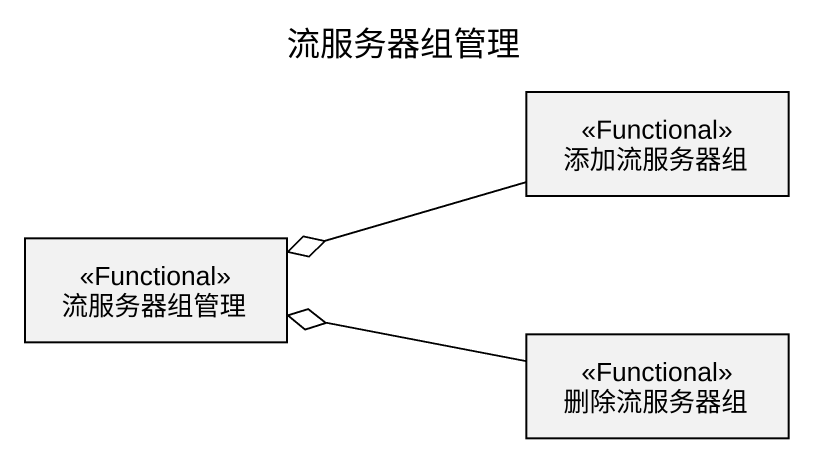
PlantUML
@startuml
title 流服务器组管理
hide circle
hide empty members
class 添加流服务器组 <<Functional>>
class 流服务器组管理 <<Functional>>
class 删除流服务器组 <<Functional>>
添加流服务器组 -left-o 流服务器组管理
删除流服务器组 -left-o 流服务器组管理
@enduml
